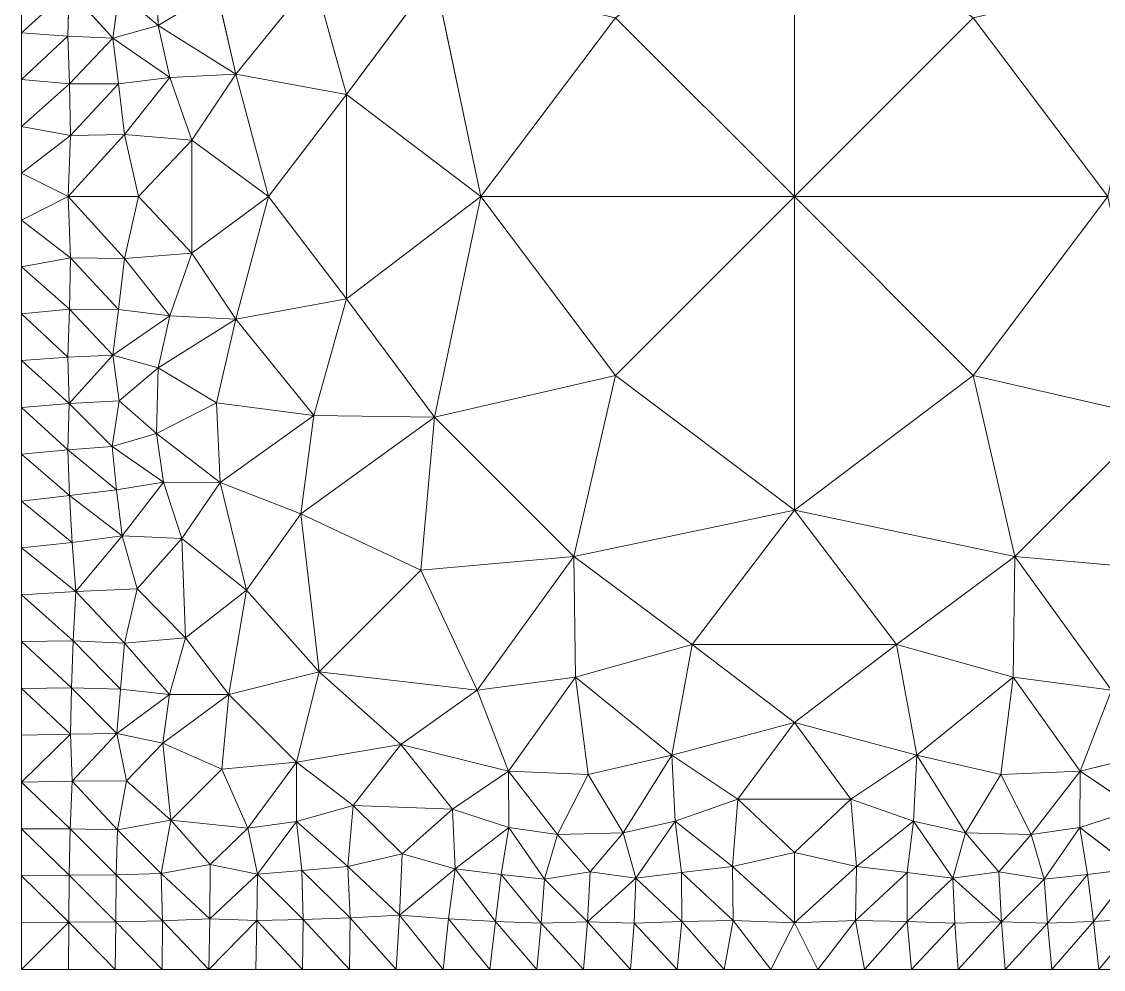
# Model space of a CAD drawing. Header units: metres. Extents: x 0 to 8, y 0 to 4.
# Drawn here: x 0 to 0.7, y 0 to 0.613 of the extents above; entities that cross this region are included whole.
import ezdxf

# ---------------------------------------------------------------- set-up
doc = ezdxf.new("R2010")
doc.units = ezdxf.units.M
doc.header["$MEASUREMENT"] = 0
for name, color, linetype, lineweight in [('DL_FE_MESH', 134, 'Continuous', 0), ('DL_FE_MESH_CELLS_10', 132, 'Continuous', 0), ('DL_TOPOLOGY', 7, 'Continuous', 0)]:
    doc.layers.add(name, color=color, linetype=linetype, lineweight=lineweight)

msp = doc.modelspace()

# ---------------------------------------------------------------- linework, layer by layer
at = {"layer": 'DL_FE_MESH'}
for p, q in [((0.5, 0.70286), (0.5, 0.5)), ((0.08718, 0.65325), (0.08824, 0.61071)), ((0.18902, 0.6416), (0.13863, 0.57925)), ((0.21028, 0.56611), (0.18902, 0.6416)), ((0.21028, 0.56611), (0.26707, 0.64267)), ((0.26707, 0.64267), (0.29714, 0.5)), ((0.03066, 0.63396), (0, 0.60606)), ((0.02996, 0.60377), (0.03066, 0.63396)), ((0.05894, 0.60254), (0.03066, 0.63396)), ((0.05894, 0.60254), (0.0632, 0.63223)), ((0.08824, 0.61071), (0.0632, 0.63223)), ((0.08824, 0.61071), (0.12619, 0.63349)), ((0.13863, 0.57925), (0.12619, 0.63349)), ((0.05894, 0.60254), (0.08824, 0.61071)), ((0.09593, 0.57705), (0.08824, 0.61071)), ((0.13863, 0.57925), (0.08824, 0.61071)), ((0.29714, 0.5), (0.38425, 0.61575)), ((0.5, 0.5), (0.38425, 0.61575)), ((0.5, 0.5), (0.61575, 0.61575)), ((0.70286, 0.5), (0.61575, 0.61575)), ((0, 0.60606), (0.02996, 0.60377)), ((0.02996, 0.60377), (0, 0.57576)), ((0.03092, 0.57291), (0.02996, 0.60377)), ((0.02996, 0.60377), (0.05894, 0.60254)), ((0.05894, 0.60254), (0.03092, 0.57291)), ((0.0627, 0.57296), (0.05894, 0.60254)), ((0.09593, 0.57705), (0.05894, 0.60254)), ((0, 0.57576), (0.03092, 0.57291)), ((0.0627, 0.57296), (0.09593, 0.57705)), ((0.09593, 0.57705), (0.06653, 0.5401)), ((0.09593, 0.57705), (0.13863, 0.57925)), ((0.11015, 0.53649), (0.09593, 0.57705)), ((0.11015, 0.53649), (0.13863, 0.57925)), ((0.15974, 0.5), (0.13863, 0.57925)), ((0.21028, 0.56611), (0.13863, 0.57925)), ((0.03092, 0.57291), (0, 0.54545)), ((0.03092, 0.57291), (0.0627, 0.57296)), ((0.03167, 0.53955), (0.03092, 0.57291)), ((0.0627, 0.57296), (0.03167, 0.53955)), ((0.06653, 0.5401), (0.0627, 0.57296)), ((0.15974, 0.5), (0.21028, 0.56611)), ((0.21028, 0.56611), (0.21028, 0.43389)), ((0.29714, 0.5), (0.21028, 0.56611)), ((0, 0.54545), (0.03167, 0.53955)), ((0, 0.51515), (0.03167, 0.53955)), ((0.06653, 0.5401), (0.03011, 0.5)), ((0.03011, 0.5), (0.03167, 0.53955)), ((0.03167, 0.53955), (0.06653, 0.5401)), ((0.07569, 0.5), (0.06653, 0.5401)), ((0.06653, 0.5401), (0.11015, 0.53649)), ((0.07569, 0.5), (0.11015, 0.53649)), ((0.11015, 0.53649), (0.11015, 0.46351)), ((0.15974, 0.5), (0.11015, 0.53649)), ((0, 0.51515), (0.03011, 0.5)), ((0, 0.48485), (0.03011, 0.5)), ((0.03167, 0.46045), (0.03011, 0.5)), ((0.03011, 0.5), (0.07569, 0.5)), ((0.06653, 0.4599), (0.03011, 0.5)), ((0.06653, 0.4599), (0.07569, 0.5)), ((0.11015, 0.46351), (0.07569, 0.5)), ((0.11015, 0.46351), (0.15974, 0.5)), ((0.15974, 0.5), (0.13863, 0.42075)), ((0.21028, 0.43389), (0.15974, 0.5)), ((0.21028, 0.43389), (0.29714, 0.5)), ((0.26707, 0.35733), (0.29714, 0.5)), ((0.38425, 0.38425), (0.29714, 0.5)), ((0.5, 0.5), (0.29714, 0.5)), ((0.38425, 0.38425), (0.5, 0.5)), ((0.5, 0.5), (0.5, 0.29714)), ((0.61575, 0.38425), (0.5, 0.5)), ((0.70286, 0.5), (0.5, 0.5)), ((0.61575, 0.38425), (0.70286, 0.5)), ((0.03167, 0.46045), (0, 0.48485)), ((0.06653, 0.4599), (0.11015, 0.46351)), ((0.09593, 0.42295), (0.11015, 0.46351)), ((0.13863, 0.42075), (0.11015, 0.46351)), ((0, 0.45455), (0.03167, 0.46045)), ((0.03092, 0.42709), (0.03167, 0.46045)), ((0.03167, 0.46045), (0.06653, 0.4599)), ((0.0627, 0.42704), (0.03167, 0.46045)), ((0.0627, 0.42704), (0.06653, 0.4599)), ((0.09593, 0.42295), (0.06653, 0.4599)), ((0.03092, 0.42709), (0, 0.45455)), ((0, 0.42424), (0.03092, 0.42709)), ((0.02996, 0.39623), (0.03092, 0.42709)), ((0.03092, 0.42709), (0.0627, 0.42704)), ((0.05894, 0.39746), (0.03092, 0.42709)), ((0.05894, 0.39746), (0.0627, 0.42704)), ((0.0627, 0.42704), (0.09593, 0.42295)), ((0.13863, 0.42075), (0.21028, 0.43389)), ((0.18902, 0.3584), (0.21028, 0.43389)), ((0.26707, 0.35733), (0.21028, 0.43389)), ((0.02996, 0.39623), (0, 0.42424)), ((0.09593, 0.42295), (0.05894, 0.39746)), ((0.08824, 0.38929), (0.09593, 0.42295)), ((0.13863, 0.42075), (0.08824, 0.38929)), ((0.09593, 0.42295), (0.13863, 0.42075)), ((0.12619, 0.36651), (0.13863, 0.42075)), ((0.18902, 0.3584), (0.13863, 0.42075)), ((0, 0.39394), (0.02996, 0.39623)), ((0.03066, 0.36604), (0, 0.39394)), ((0.02996, 0.39623), (0.05894, 0.39746)), ((0.03066, 0.36604), (0.02996, 0.39623)), ((0.05894, 0.39746), (0.03066, 0.36604)), ((0.0632, 0.36777), (0.05894, 0.39746)), ((0.05894, 0.39746), (0.08824, 0.38929)), ((0.0632, 0.36777), (0.08824, 0.38929)), ((0.08824, 0.38929), (0.08718, 0.34675)), ((0.12619, 0.36651), (0.08824, 0.38929)), ((0.38425, 0.38425), (0.26707, 0.35733)), ((0.35733, 0.26707), (0.38425, 0.38425)), ((0.5, 0.29714), (0.38425, 0.38425)), ((0.5, 0.29714), (0.61575, 0.38425)), ((0.61575, 0.38425), (0.64267, 0.26707)), ((0.73293, 0.35733), (0.61575, 0.38425)), ((0, 0.36364), (0.03066, 0.36604)), ((0.02989, 0.33613), (0.03066, 0.36604)), ((0.03066, 0.36604), (0.0632, 0.36777)), ((0.05847, 0.33839), (0.03066, 0.36604)), ((0.05847, 0.33839), (0.0632, 0.36777)), ((0.08718, 0.34675), (0.0632, 0.36777)), ((0.08718, 0.34675), (0.12619, 0.36651)), ((0.12619, 0.36651), (0.12835, 0.31502)), ((0.18902, 0.3584), (0.12619, 0.36651)), ((0.02989, 0.33613), (0, 0.36364)), ((0.18902, 0.3584), (0.12835, 0.31502)), ((0.18055, 0.29485), (0.18902, 0.3584)), ((0.18055, 0.29485), (0.26707, 0.35733)), ((0.18902, 0.3584), (0.26707, 0.35733)), ((0.26707, 0.35733), (0.25836, 0.25836)), ((0.35733, 0.26707), (0.26707, 0.35733)), ((0.73293, 0.35733), (0.64267, 0.26707)), ((0.05847, 0.33839), (0.08718, 0.34675)), ((0.09185, 0.31523), (0.08718, 0.34675)), ((0.12835, 0.31502), (0.08718, 0.34675)), ((0, 0.33333), (0.02989, 0.33613)), ((0.02989, 0.33613), (0.05847, 0.33839)), ((0.0309, 0.30651), (0.02989, 0.33613)), ((0.0614, 0.3103), (0.02989, 0.33613)), ((0.0614, 0.3103), (0.05847, 0.33839)), ((0.09185, 0.31523), (0.05847, 0.33839)), ((0.0309, 0.30651), (0, 0.33333)), ((0.0614, 0.3103), (0.09185, 0.31523)), ((0.09185, 0.31523), (0.06514, 0.28054)), ((0.10375, 0.27872), (0.09185, 0.31523)), ((0.09185, 0.31523), (0.12835, 0.31502)), ((0.10375, 0.27872), (0.12835, 0.31502)), ((0.12835, 0.31502), (0.18055, 0.29485)), ((0.14548, 0.24528), (0.12835, 0.31502)), ((0.0309, 0.30651), (0.0614, 0.3103)), ((0.06514, 0.28054), (0.0614, 0.3103)), ((0, 0.30303), (0.0309, 0.30651)), ((0.03268, 0.27616), (0, 0.30303)), ((0.03268, 0.27616), (0.0309, 0.30651)), ((0.06514, 0.28054), (0.0309, 0.30651)), ((0.14548, 0.24528), (0.18055, 0.29485)), ((0.18055, 0.29485), (0.19261, 0.19261)), ((0.25836, 0.25836), (0.18055, 0.29485)), ((0.35733, 0.26707), (0.5, 0.29714)), ((0.43389, 0.21028), (0.5, 0.29714)), ((0.56611, 0.21028), (0.5, 0.29714)), ((0.64267, 0.26707), (0.5, 0.29714)), ((0.03268, 0.27616), (0.06514, 0.28054)), ((0.06514, 0.28054), (0.03511, 0.24448)), ((0.07475, 0.24616), (0.06514, 0.28054)), ((0.06514, 0.28054), (0.10375, 0.27872)), ((0, 0.27273), (0.03268, 0.27616)), ((0.03511, 0.24448), (0.03268, 0.27616)), ((0.07475, 0.24616), (0.10375, 0.27872)), ((0.10375, 0.27872), (0.10606, 0.21444)), ((0.14548, 0.24528), (0.10375, 0.27872)), ((0.03511, 0.24448), (0, 0.27273)), ((0.25836, 0.25836), (0.35733, 0.26707)), ((0.29485, 0.18055), (0.35733, 0.26707)), ((0.3584, 0.18902), (0.35733, 0.26707)), ((0.35733, 0.26707), (0.43389, 0.21028)), ((0.56611, 0.21028), (0.64267, 0.26707)), ((0.6416, 0.18902), (0.64267, 0.26707)), ((0.64267, 0.26707), (0.74164, 0.25836)), ((0.70515, 0.18055), (0.64267, 0.26707)), ((0.19261, 0.19261), (0.25836, 0.25836)), ((0.29485, 0.18055), (0.25836, 0.25836)), ((0.03511, 0.24448), (0.07475, 0.24616)), ((0.06664, 0.21115), (0.07475, 0.24616)), ((0.10606, 0.21444), (0.07475, 0.24616)), ((0.10606, 0.21444), (0.14548, 0.24528)), ((0.14548, 0.24528), (0.13403, 0.17786)), ((0.19261, 0.19261), (0.14548, 0.24528)), ((0, 0.24242), (0.03511, 0.24448)), ((0.03339, 0.21262), (0, 0.24242)), ((0.03339, 0.21262), (0.03511, 0.24448)), ((0.06664, 0.21115), (0.03511, 0.24448)), ((0, 0.21212), (0.03339, 0.21262)), ((0.03216, 0.18208), (0, 0.21212)), ((0.03216, 0.18208), (0.03339, 0.21262)), ((0.03339, 0.21262), (0.06664, 0.21115)), ((0.06394, 0.18123), (0.03339, 0.21262)), ((0.06394, 0.18123), (0.06664, 0.21115)), ((0.06664, 0.21115), (0.10606, 0.21444)), ((0.09568, 0.1778), (0.06664, 0.21115)), ((0.09568, 0.1778), (0.10606, 0.21444)), ((0.13403, 0.17786), (0.10606, 0.21444)), ((0.3584, 0.18902), (0.43389, 0.21028)), ((0.42075, 0.13863), (0.43389, 0.21028)), ((0.5, 0.15974), (0.43389, 0.21028)), ((0.56611, 0.21028), (0.43389, 0.21028)), ((0.5, 0.15974), (0.56611, 0.21028)), ((0.57925, 0.13863), (0.56611, 0.21028)), ((0.56611, 0.21028), (0.6416, 0.18902)), ((0.19261, 0.19261), (0.13403, 0.17786)), ((0.17786, 0.13403), (0.19261, 0.19261)), ((0.24528, 0.14548), (0.19261, 0.19261)), ((0.29485, 0.18055), (0.19261, 0.19261)), ((0.3584, 0.18902), (0.29485, 0.18055)), ((0.3584, 0.18902), (0.31502, 0.12835)), ((0.36651, 0.12619), (0.3584, 0.18902)), ((0.42075, 0.13863), (0.3584, 0.18902)), ((0.6416, 0.18902), (0.57925, 0.13863)), ((0.6416, 0.18902), (0.63349, 0.12619)), ((0.68498, 0.12835), (0.6416, 0.18902)), ((0.70515, 0.18055), (0.6416, 0.18902)), ((0, 0.18182), (0.03216, 0.18208)), ((0.03159, 0.15216), (0.03216, 0.18208)), ((0.03216, 0.18208), (0.06394, 0.18123)), ((0.06158, 0.15267), (0.03216, 0.18208)), ((0.03159, 0.15216), (0, 0.18182)), ((0.06158, 0.15267), (0.06394, 0.18123)), ((0.09568, 0.1778), (0.06158, 0.15267)), ((0.06394, 0.18123), (0.09568, 0.1778)), ((0.09131, 0.14631), (0.13403, 0.17786)), ((0.09131, 0.14631), (0.09568, 0.1778)), ((0.09568, 0.1778), (0.13403, 0.17786)), ((0.13403, 0.17786), (0.12944, 0.12944)), ((0.17786, 0.13403), (0.13403, 0.17786)), ((0.24528, 0.14548), (0.29485, 0.18055)), ((0.29485, 0.18055), (0.31502, 0.12835)), ((0.68498, 0.12835), (0.70515, 0.18055)), ((0.5, 0.15974), (0.42075, 0.13863)), ((0.46351, 0.11015), (0.5, 0.15974)), ((0.53649, 0.11015), (0.5, 0.15974)), ((0.57925, 0.13863), (0.5, 0.15974)), ((0, 0.15152), (0.03159, 0.15216)), ((0.03159, 0.15216), (0, 0.12121)), ((0.03159, 0.15216), (0.06158, 0.15267)), ((0.03275, 0.12173), (0.03159, 0.15216)), ((0.06158, 0.15267), (0.03275, 0.12173)), ((0.06792, 0.12208), (0.06158, 0.15267)), ((0.06158, 0.15267), (0.09131, 0.14631)), ((0.06792, 0.12208), (0.09131, 0.14631)), ((0.09131, 0.14631), (0.09651, 0.09651)), ((0.12944, 0.12944), (0.09131, 0.14631)), ((0.17786, 0.13403), (0.24528, 0.14548)), ((0.21444, 0.10606), (0.24528, 0.14548)), ((0.27872, 0.10375), (0.24528, 0.14548)), ((0.31502, 0.12835), (0.24528, 0.14548)), ((0.75472, 0.14548), (0.68498, 0.12835)), ((0.12944, 0.12944), (0.17786, 0.13403)), ((0.14631, 0.09131), (0.17786, 0.13403)), ((0.1778, 0.09568), (0.17786, 0.13403)), ((0.17786, 0.13403), (0.21444, 0.10606)), ((0.36651, 0.12619), (0.42075, 0.13863)), ((0.38929, 0.08824), (0.42075, 0.13863)), ((0.42295, 0.09593), (0.42075, 0.13863)), ((0.42075, 0.13863), (0.46351, 0.11015)), ((0.53649, 0.11015), (0.57925, 0.13863)), ((0.57705, 0.09593), (0.57925, 0.13863)), ((0.57925, 0.13863), (0.63349, 0.12619)), ((0.61071, 0.08824), (0.57925, 0.13863)), ((0.09651, 0.09651), (0.12944, 0.12944)), ((0.14631, 0.09131), (0.12944, 0.12944)), ((0.27872, 0.10375), (0.31502, 0.12835)), ((0.31502, 0.12835), (0.36651, 0.12619)), ((0.31523, 0.09185), (0.31502, 0.12835)), ((0.34675, 0.08718), (0.31502, 0.12835)), ((0.34675, 0.08718), (0.36651, 0.12619)), ((0.38929, 0.08824), (0.36651, 0.12619)), ((0.61071, 0.08824), (0.63349, 0.12619)), ((0.63349, 0.12619), (0.68498, 0.12835)), ((0.65325, 0.08718), (0.63349, 0.12619)), ((0.65325, 0.08718), (0.68498, 0.12835)), ((0.68477, 0.09185), (0.68498, 0.12835)), ((0.68498, 0.12835), (0.72128, 0.10375)), ((0, 0.12121), (0.03275, 0.12173)), ((0.03144, 0.09104), (0, 0.12121)), ((0.03144, 0.09104), (0.03275, 0.12173)), ((0.03275, 0.12173), (0.06792, 0.12208)), ((0.06213, 0.09035), (0.03275, 0.12173)), ((0.06213, 0.09035), (0.06792, 0.12208)), ((0.09651, 0.09651), (0.06792, 0.12208)), ((0.1778, 0.09568), (0.21444, 0.10606)), ((0.21115, 0.06664), (0.21444, 0.10606)), ((0.24616, 0.07475), (0.21444, 0.10606)), ((0.27872, 0.10375), (0.21444, 0.10606)), ((0.42295, 0.09593), (0.46351, 0.11015)), ((0.4599, 0.06653), (0.46351, 0.11015)), ((0.5, 0.07569), (0.46351, 0.11015)), ((0.53649, 0.11015), (0.46351, 0.11015)), ((0.5, 0.07569), (0.53649, 0.11015)), ((0.5401, 0.06653), (0.53649, 0.11015)), ((0.57705, 0.09593), (0.53649, 0.11015)), ((0.24616, 0.07475), (0.27872, 0.10375)), ((0.28054, 0.06514), (0.27872, 0.10375)), ((0.27872, 0.10375), (0.31523, 0.09185)), ((0.68477, 0.09185), (0.72128, 0.10375)), ((0, 0.09091), (0.03144, 0.09104)), ((0.03144, 0.09104), (0.0308, 0.06086)), ((0.06109, 0.06109), (0.03144, 0.09104)), ((0.06213, 0.09035), (0.03144, 0.09104)), ((0.09651, 0.09651), (0.06213, 0.09035)), ((0.09035, 0.06213), (0.09651, 0.09651)), ((0.12208, 0.06792), (0.09651, 0.09651)), ((0.14631, 0.09131), (0.09651, 0.09651)), ((0.12208, 0.06792), (0.14631, 0.09131)), ((0.14631, 0.09131), (0.1778, 0.09568)), ((0.15267, 0.06158), (0.14631, 0.09131)), ((0.1778, 0.09568), (0.15267, 0.06158)), ((0.18123, 0.06394), (0.1778, 0.09568)), ((0.21115, 0.06664), (0.1778, 0.09568)), ((0.31523, 0.09185), (0.28054, 0.06514)), ((0.3103, 0.0614), (0.31523, 0.09185)), ((0.31523, 0.09185), (0.34675, 0.08718)), ((0.33839, 0.05847), (0.31523, 0.09185)), ((0.38929, 0.08824), (0.42295, 0.09593)), ((0.42295, 0.09593), (0.39746, 0.05894)), ((0.42704, 0.0627), (0.42295, 0.09593)), ((0.4599, 0.06653), (0.42295, 0.09593)), ((0.57705, 0.09593), (0.5401, 0.06653)), ((0.57296, 0.0627), (0.57705, 0.09593)), ((0.57705, 0.09593), (0.61071, 0.08824)), ((0.60254, 0.05894), (0.57705, 0.09593)), ((0.65325, 0.08718), (0.68477, 0.09185)), ((0.68477, 0.09185), (0.66161, 0.05847)), ((0.6897, 0.0614), (0.68477, 0.09185)), ((0.71946, 0.06514), (0.68477, 0.09185)), ((0.0308, 0.06086), (0, 0.09091)), ((0.06109, 0.06109), (0.06213, 0.09035)), ((0.09035, 0.06213), (0.06213, 0.09035)), ((0.33839, 0.05847), (0.34675, 0.08718)), ((0.38929, 0.08824), (0.34675, 0.08718)), ((0.36777, 0.0632), (0.34675, 0.08718)), ((0.36777, 0.0632), (0.38929, 0.08824)), ((0.39746, 0.05894), (0.38929, 0.08824)), ((0.60254, 0.05894), (0.61071, 0.08824)), ((0.63223, 0.0632), (0.61071, 0.08824)), ((0.65325, 0.08718), (0.61071, 0.08824)), ((0.63223, 0.0632), (0.65325, 0.08718)), ((0.66161, 0.05847), (0.65325, 0.08718)), ((0.21115, 0.06664), (0.24616, 0.07475)), ((0.24448, 0.03511), (0.24616, 0.07475)), ((0.24616, 0.07475), (0.28054, 0.06514)), ((0.4599, 0.06653), (0.5, 0.07569)), ((0.5, 0.03011), (0.5, 0.07569)), ((0.5401, 0.06653), (0.5, 0.07569)), ((0.09035, 0.06213), (0.12208, 0.06792)), ((0.12173, 0.03275), (0.12208, 0.06792)), ((0.12208, 0.06792), (0.15267, 0.06158)), ((0.15267, 0.06158), (0.18123, 0.06394)), ((0.18123, 0.06394), (0.21115, 0.06664)), ((0.18208, 0.03216), (0.18123, 0.06394)), ((0.21262, 0.03339), (0.18123, 0.06394)), ((0.21262, 0.03339), (0.21115, 0.06664)), ((0.24448, 0.03511), (0.21115, 0.06664)), ((0.28054, 0.06514), (0.24448, 0.03511)), ((0.27616, 0.03268), (0.28054, 0.06514)), ((0.28054, 0.06514), (0.3103, 0.0614)), ((0.30651, 0.0309), (0.28054, 0.06514)), ((0.33839, 0.05847), (0.36777, 0.0632)), ((0.36604, 0.03066), (0.36777, 0.0632)), ((0.36777, 0.0632), (0.39746, 0.05894)), ((0.42704, 0.0627), (0.4599, 0.06653)), ((0.46045, 0.03167), (0.4599, 0.06653)), ((0.5, 0.03011), (0.4599, 0.06653)), ((0.5401, 0.06653), (0.5, 0.03011)), ((0.53955, 0.03167), (0.5401, 0.06653)), ((0.5401, 0.06653), (0.57296, 0.0627)), ((0.60254, 0.05894), (0.63223, 0.0632)), ((0.63396, 0.03066), (0.63223, 0.0632)), ((0.66161, 0.05847), (0.63223, 0.0632)), ((0.6897, 0.0614), (0.71946, 0.06514)), ((0.71946, 0.06514), (0.69349, 0.0309)), ((0, 0.06061), (0.0308, 0.06086)), ((0.03051, 0.03051), (0, 0.06061)), ((0.0308, 0.06086), (0.03051, 0.03051)), ((0.0308, 0.06086), (0.06109, 0.06109)), ((0.06086, 0.0308), (0.0308, 0.06086)), ((0.06086, 0.0308), (0.06109, 0.06109)), ((0.06109, 0.06109), (0.09035, 0.06213)), ((0.09104, 0.03144), (0.06109, 0.06109)), ((0.09104, 0.03144), (0.09035, 0.06213)), ((0.12173, 0.03275), (0.09035, 0.06213)), ((0.15267, 0.06158), (0.12173, 0.03275)), ((0.15216, 0.03159), (0.15267, 0.06158)), ((0.18208, 0.03216), (0.15267, 0.06158)), ((0.30651, 0.0309), (0.3103, 0.0614)), ((0.3103, 0.0614), (0.33839, 0.05847)), ((0.33613, 0.02989), (0.3103, 0.0614)), ((0.33613, 0.02989), (0.33839, 0.05847)), ((0.36604, 0.03066), (0.33839, 0.05847)), ((0.39746, 0.05894), (0.36604, 0.03066)), ((0.39623, 0.02996), (0.39746, 0.05894)), ((0.39746, 0.05894), (0.42704, 0.0627)), ((0.42709, 0.03092), (0.39746, 0.05894)), ((0.42709, 0.03092), (0.42704, 0.0627)), ((0.46045, 0.03167), (0.42704, 0.0627)), ((0.57296, 0.0627), (0.53955, 0.03167)), ((0.57291, 0.03092), (0.57296, 0.0627)), ((0.60254, 0.05894), (0.57291, 0.03092)), ((0.57296, 0.0627), (0.60254, 0.05894)), ((0.60377, 0.02996), (0.60254, 0.05894)), ((0.63396, 0.03066), (0.60254, 0.05894)), ((0.66161, 0.05847), (0.63396, 0.03066)), ((0.66161, 0.05847), (0.6897, 0.0614)), ((0.66387, 0.02989), (0.66161, 0.05847)), ((0.6897, 0.0614), (0.66387, 0.02989)), ((0.69349, 0.0309), (0.6897, 0.0614)), ((0.24448, 0.03511), (0.21262, 0.03339)), ((0.24242, 0), (0.24448, 0.03511)), ((0.24448, 0.03511), (0.27273, 0)), ((0.27616, 0.03268), (0.24448, 0.03511)), ((0, 0.0303), (0.03051, 0.03051)), ((0.03051, 0.03051), (0, 0)), ((0.0303, 0), (0.03051, 0.03051)), ((0.03051, 0.03051), (0.06086, 0.0308)), ((0.03051, 0.03051), (0.06061, 0)), ((0.06061, 0), (0.06086, 0.0308)), ((0.09104, 0.03144), (0.06086, 0.0308)), ((0.06086, 0.0308), (0.09091, 0)), ((0.09091, 0), (0.09104, 0.03144)), ((0.12173, 0.03275), (0.09104, 0.03144)), ((0.09104, 0.03144), (0.12121, 0)), ((0.12121, 0), (0.12173, 0.03275)), ((0.15216, 0.03159), (0.12121, 0)), ((0.15216, 0.03159), (0.12173, 0.03275)), ((0.15152, 0), (0.15216, 0.03159)), ((0.18208, 0.03216), (0.15216, 0.03159)), ((0.15216, 0.03159), (0.18182, 0)), ((0.18182, 0), (0.18208, 0.03216)), ((0.21262, 0.03339), (0.18208, 0.03216)), ((0.18208, 0.03216), (0.21212, 0)), ((0.21212, 0), (0.21262, 0.03339)), ((0.21262, 0.03339), (0.24242, 0)), ((0.27273, 0), (0.27616, 0.03268)), ((0.27616, 0.03268), (0.30303, 0)), ((0.30651, 0.0309), (0.27616, 0.03268)), ((0.30303, 0), (0.30651, 0.0309)), ((0.30651, 0.0309), (0.33333, 0)), ((0.33613, 0.02989), (0.30651, 0.0309)), ((0.33333, 0), (0.33613, 0.02989)), ((0.36604, 0.03066), (0.33613, 0.02989)), ((0.33613, 0.02989), (0.36364, 0)), ((0.36364, 0), (0.36604, 0.03066)), ((0.36604, 0.03066), (0.39394, 0)), ((0.39623, 0.02996), (0.36604, 0.03066)), ((0.39394, 0), (0.39623, 0.02996)), ((0.42709, 0.03092), (0.39623, 0.02996)), ((0.39623, 0.02996), (0.42424, 0)), ((0.42424, 0), (0.42709, 0.03092)), ((0.46045, 0.03167), (0.42709, 0.03092)), ((0.42709, 0.03092), (0.45455, 0)), ((0.45455, 0), (0.46045, 0.03167)), ((0.48485, 0), (0.46045, 0.03167)), ((0.5, 0.03011), (0.46045, 0.03167)), ((0.48485, 0), (0.5, 0.03011)), ((0.53955, 0.03167), (0.5, 0.03011)), ((0.51515, 0), (0.5, 0.03011)), ((0.53955, 0.03167), (0.51515, 0)), ((0.54545, 0), (0.53955, 0.03167)), ((0.57291, 0.03092), (0.53955, 0.03167)), ((0.57291, 0.03092), (0.54545, 0)), ((0.57576, 0), (0.57291, 0.03092)), ((0.60377, 0.02996), (0.57291, 0.03092)), ((0.60377, 0.02996), (0.57576, 0)), ((0.63396, 0.03066), (0.60377, 0.02996)), ((0.60606, 0), (0.60377, 0.02996)), ((0.63396, 0.03066), (0.60606, 0)), ((0.63636, 0), (0.63396, 0.03066)), ((0.66387, 0.02989), (0.63396, 0.03066)), ((0.66387, 0.02989), (0.63636, 0)), ((0.69349, 0.0309), (0.66387, 0.02989)), ((0.66667, 0), (0.66387, 0.02989)), ((0.69349, 0.0309), (0.66667, 0)), ((0.72384, 0.03268), (0.69349, 0.0309)), ((0.69697, 0), (0.69349, 0.0309)), ((0.72384, 0.03268), (0.69697, 0))]:
    msp.add_line(p, q, dxfattribs=at)
at = {"layer": 'DL_FE_MESH_CELLS_10'}
for points in [[(0.38425, 0.61575), (0.5, 0.5), (0.5, 0.70286)], [(0.5, 0.70286), (0.5, 0.5), (0.61575, 0.61575)], [(0.0632, 0.63223), (0.08824, 0.61071), (0.08718, 0.65325)], [(0.08718, 0.65325), (0.08824, 0.61071), (0.12619, 0.63349)], [(0.12619, 0.63349), (0.13863, 0.57925), (0.18902, 0.6416)], [(0.18902, 0.6416), (0.13863, 0.57925), (0.21028, 0.56611)], [(0.18902, 0.6416), (0.21028, 0.56611), (0.26707, 0.64267)], [(0.21028, 0.56611), (0.29714, 0.5), (0.26707, 0.64267)], [(0.26707, 0.64267), (0.29714, 0.5), (0.38425, 0.61575)], [(0.73293, 0.64267), (0.61575, 0.61575), (0.70286, 0.5)], [(0.03066, 0.63396), (0, 0.60606), (0.02996, 0.60377)], [(0.03066, 0.63396), (0.02996, 0.60377), (0.05894, 0.60254)], [(0.03066, 0.63396), (0.05894, 0.60254), (0.0632, 0.63223)], [(0.0632, 0.63223), (0.05894, 0.60254), (0.08824, 0.61071)], [(0.12619, 0.63349), (0.08824, 0.61071), (0.13863, 0.57925)], [(0.05894, 0.60254), (0.09593, 0.57705), (0.08824, 0.61071)], [(0.13863, 0.57925), (0.08824, 0.61071), (0.09593, 0.57705)], [(0.29714, 0.5), (0.5, 0.5), (0.38425, 0.61575)], [(0.5, 0.5), (0.70286, 0.5), (0.61575, 0.61575)], [(0.02996, 0.60377), (0, 0.57576), (0.03092, 0.57291)], [(0.02996, 0.60377), (0.03092, 0.57291), (0.05894, 0.60254)], [(0.05894, 0.60254), (0.03092, 0.57291), (0.0627, 0.57296)], [(0.05894, 0.60254), (0.0627, 0.57296), (0.09593, 0.57705)], [(0.0627, 0.57296), (0.06653, 0.5401), (0.09593, 0.57705)], [(0.09593, 0.57705), (0.06653, 0.5401), (0.11015, 0.53649)], [(0.09593, 0.57705), (0.11015, 0.53649), (0.13863, 0.57925)], [(0.13863, 0.57925), (0.11015, 0.53649), (0.15974, 0.5)], [(0.13863, 0.57925), (0.15974, 0.5), (0.21028, 0.56611)], [(0.03092, 0.57291), (0, 0.54545), (0.03167, 0.53955)], [(0.03092, 0.57291), (0.03167, 0.53955), (0.0627, 0.57296)], [(0.0627, 0.57296), (0.03167, 0.53955), (0.06653, 0.5401)], [(0.15974, 0.5), (0.21028, 0.43389), (0.21028, 0.56611)], [(0.21028, 0.56611), (0.21028, 0.43389), (0.29714, 0.5)], [(0.03167, 0.53955), (0, 0.51515), (0.03011, 0.5)], [(0.06653, 0.5401), (0.03011, 0.5), (0.07569, 0.5)], [(0.03167, 0.53955), (0.03011, 0.5), (0.06653, 0.5401)], [(0.06653, 0.5401), (0.07569, 0.5), (0.11015, 0.53649)], [(0.07569, 0.5), (0.11015, 0.46351), (0.11015, 0.53649)], [(0.11015, 0.53649), (0.11015, 0.46351), (0.15974, 0.5)], [(0.03011, 0.5), (0, 0.48485), (0.03167, 0.46045)], [(0.03011, 0.5), (0.03167, 0.46045), (0.06653, 0.4599)], [(0.03011, 0.5), (0.06653, 0.4599), (0.07569, 0.5)], [(0.07569, 0.5), (0.06653, 0.4599), (0.11015, 0.46351)], [(0.11015, 0.46351), (0.13863, 0.42075), (0.15974, 0.5)], [(0.15974, 0.5), (0.13863, 0.42075), (0.21028, 0.43389)], [(0.29714, 0.5), (0.21028, 0.43389), (0.26707, 0.35733)], [(0.29714, 0.5), (0.26707, 0.35733), (0.38425, 0.38425)], [(0.29714, 0.5), (0.38425, 0.38425), (0.5, 0.5)], [(0.38425, 0.38425), (0.5, 0.29714), (0.5, 0.5)], [(0.5, 0.5), (0.5, 0.29714), (0.61575, 0.38425)], [(0.5, 0.5), (0.61575, 0.38425), (0.70286, 0.5)], [(0.70286, 0.5), (0.61575, 0.38425), (0.73293, 0.35733)], [(0.06653, 0.4599), (0.09593, 0.42295), (0.11015, 0.46351)], [(0.11015, 0.46351), (0.09593, 0.42295), (0.13863, 0.42075)], [(0, 0.45455), (0.03092, 0.42709), (0.03167, 0.46045)], [(0.03167, 0.46045), (0.03092, 0.42709), (0.0627, 0.42704)], [(0.03167, 0.46045), (0.0627, 0.42704), (0.06653, 0.4599)], [(0.06653, 0.4599), (0.0627, 0.42704), (0.09593, 0.42295)], [(0, 0.42424), (0.02996, 0.39623), (0.03092, 0.42709)], [(0.03092, 0.42709), (0.02996, 0.39623), (0.05894, 0.39746)], [(0.03092, 0.42709), (0.05894, 0.39746), (0.0627, 0.42704)], [(0.0627, 0.42704), (0.05894, 0.39746), (0.09593, 0.42295)], [(0.13863, 0.42075), (0.18902, 0.3584), (0.21028, 0.43389)], [(0.21028, 0.43389), (0.18902, 0.3584), (0.26707, 0.35733)], [(0.09593, 0.42295), (0.05894, 0.39746), (0.08824, 0.38929)], [(0.09593, 0.42295), (0.08824, 0.38929), (0.13863, 0.42075)], [(0.13863, 0.42075), (0.08824, 0.38929), (0.12619, 0.36651)], [(0.13863, 0.42075), (0.12619, 0.36651), (0.18902, 0.3584)], [(0, 0.39394), (0.03066, 0.36604), (0.02996, 0.39623)], [(0.02996, 0.39623), (0.03066, 0.36604), (0.05894, 0.39746)], [(0.05894, 0.39746), (0.03066, 0.36604), (0.0632, 0.36777)], [(0.05894, 0.39746), (0.0632, 0.36777), (0.08824, 0.38929)], [(0.0632, 0.36777), (0.08718, 0.34675), (0.08824, 0.38929)], [(0.08824, 0.38929), (0.08718, 0.34675), (0.12619, 0.36651)], [(0.26707, 0.35733), (0.35733, 0.26707), (0.38425, 0.38425)], [(0.5, 0.29714), (0.38425, 0.38425), (0.35733, 0.26707)], [(0.5, 0.29714), (0.64267, 0.26707), (0.61575, 0.38425)], [(0.61575, 0.38425), (0.64267, 0.26707), (0.73293, 0.35733)], [(0, 0.36364), (0.02989, 0.33613), (0.03066, 0.36604)], [(0.03066, 0.36604), (0.02989, 0.33613), (0.05847, 0.33839)], [(0.03066, 0.36604), (0.05847, 0.33839), (0.0632, 0.36777)], [(0.0632, 0.36777), (0.05847, 0.33839), (0.08718, 0.34675)], [(0.12619, 0.36651), (0.08718, 0.34675), (0.12835, 0.31502)], [(0.12619, 0.36651), (0.12835, 0.31502), (0.18902, 0.3584)], [(0.18902, 0.3584), (0.12835, 0.31502), (0.18055, 0.29485)], [(0.26707, 0.35733), (0.18902, 0.3584), (0.18055, 0.29485)], [(0.26707, 0.35733), (0.18055, 0.29485), (0.25836, 0.25836)], [(0.26707, 0.35733), (0.25836, 0.25836), (0.35733, 0.26707)], [(0.73293, 0.35733), (0.64267, 0.26707), (0.74164, 0.25836)], [(0.05847, 0.33839), (0.09185, 0.31523), (0.08718, 0.34675)], [(0.12835, 0.31502), (0.08718, 0.34675), (0.09185, 0.31523)], [(0, 0.33333), (0.0309, 0.30651), (0.02989, 0.33613)], [(0.02989, 0.33613), (0.0614, 0.3103), (0.05847, 0.33839)], [(0.02989, 0.33613), (0.0309, 0.30651), (0.0614, 0.3103)], [(0.05847, 0.33839), (0.0614, 0.3103), (0.09185, 0.31523)], [(0.0614, 0.3103), (0.06514, 0.28054), (0.09185, 0.31523)], [(0.09185, 0.31523), (0.06514, 0.28054), (0.10375, 0.27872)], [(0.09185, 0.31523), (0.10375, 0.27872), (0.12835, 0.31502)], [(0.12835, 0.31502), (0.10375, 0.27872), (0.14548, 0.24528)], [(0.12835, 0.31502), (0.14548, 0.24528), (0.18055, 0.29485)], [(0.0309, 0.30651), (0.06514, 0.28054), (0.0614, 0.3103)], [(0, 0.30303), (0.03268, 0.27616), (0.0309, 0.30651)], [(0.0309, 0.30651), (0.03268, 0.27616), (0.06514, 0.28054)], [(0.14548, 0.24528), (0.19261, 0.19261), (0.18055, 0.29485)], [(0.18055, 0.29485), (0.19261, 0.19261), (0.25836, 0.25836)], [(0.5, 0.29714), (0.35733, 0.26707), (0.43389, 0.21028)], [(0.43389, 0.21028), (0.56611, 0.21028), (0.5, 0.29714)], [(0.5, 0.29714), (0.56611, 0.21028), (0.64267, 0.26707)], [(0.03268, 0.27616), (0.03511, 0.24448), (0.06514, 0.28054)], [(0.06514, 0.28054), (0.03511, 0.24448), (0.07475, 0.24616)], [(0.06514, 0.28054), (0.07475, 0.24616), (0.10375, 0.27872)], [(0, 0.27273), (0.03511, 0.24448), (0.03268, 0.27616)], [(0.07475, 0.24616), (0.10606, 0.21444), (0.10375, 0.27872)], [(0.10375, 0.27872), (0.10606, 0.21444), (0.14548, 0.24528)], [(0.35733, 0.26707), (0.25836, 0.25836), (0.29485, 0.18055)], [(0.35733, 0.26707), (0.29485, 0.18055), (0.3584, 0.18902)], [(0.35733, 0.26707), (0.3584, 0.18902), (0.43389, 0.21028)], [(0.56611, 0.21028), (0.6416, 0.18902), (0.64267, 0.26707)], [(0.64267, 0.26707), (0.6416, 0.18902), (0.70515, 0.18055)], [(0.64267, 0.26707), (0.70515, 0.18055), (0.74164, 0.25836)], [(0.19261, 0.19261), (0.29485, 0.18055), (0.25836, 0.25836)], [(0.03511, 0.24448), (0.06664, 0.21115), (0.07475, 0.24616)], [(0.07475, 0.24616), (0.06664, 0.21115), (0.10606, 0.21444)], [(0.10606, 0.21444), (0.13403, 0.17786), (0.14548, 0.24528)], [(0.14548, 0.24528), (0.13403, 0.17786), (0.19261, 0.19261)], [(0, 0.24242), (0.03339, 0.21262), (0.03511, 0.24448)], [(0.03511, 0.24448), (0.03339, 0.21262), (0.06664, 0.21115)], [(0, 0.21212), (0.03216, 0.18208), (0.03339, 0.21262)], [(0.03339, 0.21262), (0.03216, 0.18208), (0.06394, 0.18123)], [(0.03339, 0.21262), (0.06394, 0.18123), (0.06664, 0.21115)], [(0.06664, 0.21115), (0.06394, 0.18123), (0.09568, 0.1778)], [(0.06664, 0.21115), (0.09568, 0.1778), (0.10606, 0.21444)], [(0.10606, 0.21444), (0.09568, 0.1778), (0.13403, 0.17786)], [(0.3584, 0.18902), (0.42075, 0.13863), (0.43389, 0.21028)], [(0.43389, 0.21028), (0.42075, 0.13863), (0.5, 0.15974)], [(0.43389, 0.21028), (0.5, 0.15974), (0.56611, 0.21028)], [(0.5, 0.15974), (0.57925, 0.13863), (0.56611, 0.21028)], [(0.56611, 0.21028), (0.57925, 0.13863), (0.6416, 0.18902)], [(0.13403, 0.17786), (0.17786, 0.13403), (0.19261, 0.19261)], [(0.24528, 0.14548), (0.19261, 0.19261), (0.17786, 0.13403)], [(0.19261, 0.19261), (0.24528, 0.14548), (0.29485, 0.18055)], [(0.29485, 0.18055), (0.31502, 0.12835), (0.3584, 0.18902)], [(0.3584, 0.18902), (0.31502, 0.12835), (0.36651, 0.12619)], [(0.3584, 0.18902), (0.36651, 0.12619), (0.42075, 0.13863)], [(0.6416, 0.18902), (0.57925, 0.13863), (0.63349, 0.12619)], [(0.6416, 0.18902), (0.63349, 0.12619), (0.68498, 0.12835)], [(0.6416, 0.18902), (0.68498, 0.12835), (0.70515, 0.18055)], [(0, 0.18182), (0.03159, 0.15216), (0.03216, 0.18208)], [(0.03216, 0.18208), (0.03159, 0.15216), (0.06158, 0.15267)], [(0.03216, 0.18208), (0.06158, 0.15267), (0.06394, 0.18123)], [(0.06394, 0.18123), (0.06158, 0.15267), (0.09568, 0.1778)], [(0.09568, 0.1778), (0.06158, 0.15267), (0.09131, 0.14631)], [(0.13403, 0.17786), (0.09568, 0.1778), (0.09131, 0.14631)], [(0.13403, 0.17786), (0.09131, 0.14631), (0.12944, 0.12944)], [(0.13403, 0.17786), (0.12944, 0.12944), (0.17786, 0.13403)], [(0.29485, 0.18055), (0.24528, 0.14548), (0.31502, 0.12835)], [(0.70515, 0.18055), (0.68498, 0.12835), (0.75472, 0.14548)], [(0.5, 0.15974), (0.42075, 0.13863), (0.46351, 0.11015)], [(0.46351, 0.11015), (0.53649, 0.11015), (0.5, 0.15974)], [(0.5, 0.15974), (0.53649, 0.11015), (0.57925, 0.13863)], [(0.03159, 0.15216), (0, 0.12121), (0.03275, 0.12173)], [(0.03159, 0.15216), (0.03275, 0.12173), (0.06158, 0.15267)], [(0.06158, 0.15267), (0.03275, 0.12173), (0.06792, 0.12208)], [(0.06158, 0.15267), (0.06792, 0.12208), (0.09131, 0.14631)], [(0.06792, 0.12208), (0.09651, 0.09651), (0.09131, 0.14631)], [(0.09131, 0.14631), (0.09651, 0.09651), (0.12944, 0.12944)], [(0.24528, 0.14548), (0.17786, 0.13403), (0.21444, 0.10606)], [(0.21444, 0.10606), (0.27872, 0.10375), (0.24528, 0.14548)], [(0.31502, 0.12835), (0.24528, 0.14548), (0.27872, 0.10375)], [(0.75472, 0.14548), (0.68498, 0.12835), (0.72128, 0.10375)], [(0.17786, 0.13403), (0.12944, 0.12944), (0.14631, 0.09131)], [(0.17786, 0.13403), (0.14631, 0.09131), (0.1778, 0.09568)], [(0.17786, 0.13403), (0.1778, 0.09568), (0.21444, 0.10606)], [(0.42075, 0.13863), (0.36651, 0.12619), (0.38929, 0.08824)], [(0.42075, 0.13863), (0.38929, 0.08824), (0.42295, 0.09593)], [(0.42075, 0.13863), (0.42295, 0.09593), (0.46351, 0.11015)], [(0.53649, 0.11015), (0.57705, 0.09593), (0.57925, 0.13863)], [(0.57925, 0.13863), (0.57705, 0.09593), (0.61071, 0.08824)], [(0.57925, 0.13863), (0.61071, 0.08824), (0.63349, 0.12619)], [(0.09651, 0.09651), (0.14631, 0.09131), (0.12944, 0.12944)], [(0.27872, 0.10375), (0.31523, 0.09185), (0.31502, 0.12835)], [(0.31502, 0.12835), (0.31523, 0.09185), (0.34675, 0.08718)], [(0.31502, 0.12835), (0.34675, 0.08718), (0.36651, 0.12619)], [(0.34675, 0.08718), (0.38929, 0.08824), (0.36651, 0.12619)], [(0.61071, 0.08824), (0.65325, 0.08718), (0.63349, 0.12619)], [(0.68498, 0.12835), (0.63349, 0.12619), (0.65325, 0.08718)], [(0.68498, 0.12835), (0.65325, 0.08718), (0.68477, 0.09185)], [(0.68498, 0.12835), (0.68477, 0.09185), (0.72128, 0.10375)], [(0, 0.12121), (0.03144, 0.09104), (0.03275, 0.12173)], [(0.03275, 0.12173), (0.03144, 0.09104), (0.06213, 0.09035)], [(0.03275, 0.12173), (0.06213, 0.09035), (0.06792, 0.12208)], [(0.06792, 0.12208), (0.06213, 0.09035), (0.09651, 0.09651)], [(0.1778, 0.09568), (0.21115, 0.06664), (0.21444, 0.10606)], [(0.21444, 0.10606), (0.21115, 0.06664), (0.24616, 0.07475)], [(0.21444, 0.10606), (0.24616, 0.07475), (0.27872, 0.10375)], [(0.42295, 0.09593), (0.4599, 0.06653), (0.46351, 0.11015)], [(0.46351, 0.11015), (0.4599, 0.06653), (0.5, 0.07569)], [(0.46351, 0.11015), (0.5, 0.07569), (0.53649, 0.11015)], [(0.5, 0.07569), (0.5401, 0.06653), (0.53649, 0.11015)], [(0.53649, 0.11015), (0.5401, 0.06653), (0.57705, 0.09593)], [(0.24616, 0.07475), (0.28054, 0.06514), (0.27872, 0.10375)], [(0.27872, 0.10375), (0.28054, 0.06514), (0.31523, 0.09185)], [(0.68477, 0.09185), (0.71946, 0.06514), (0.72128, 0.10375)], [(0, 0.09091), (0.0308, 0.06086), (0.03144, 0.09104)], [(0.03144, 0.09104), (0.0308, 0.06086), (0.06109, 0.06109)], [(0.03144, 0.09104), (0.06109, 0.06109), (0.06213, 0.09035)], [(0.06213, 0.09035), (0.09035, 0.06213), (0.09651, 0.09651)], [(0.09651, 0.09651), (0.09035, 0.06213), (0.12208, 0.06792)], [(0.09651, 0.09651), (0.12208, 0.06792), (0.14631, 0.09131)], [(0.12208, 0.06792), (0.15267, 0.06158), (0.14631, 0.09131)], [(0.14631, 0.09131), (0.15267, 0.06158), (0.1778, 0.09568)], [(0.1778, 0.09568), (0.15267, 0.06158), (0.18123, 0.06394)], [(0.1778, 0.09568), (0.18123, 0.06394), (0.21115, 0.06664)], [(0.31523, 0.09185), (0.28054, 0.06514), (0.3103, 0.0614)], [(0.31523, 0.09185), (0.3103, 0.0614), (0.33839, 0.05847)], [(0.31523, 0.09185), (0.33839, 0.05847), (0.34675, 0.08718)], [(0.38929, 0.08824), (0.39746, 0.05894), (0.42295, 0.09593)], [(0.42295, 0.09593), (0.39746, 0.05894), (0.42704, 0.0627)], [(0.42295, 0.09593), (0.42704, 0.0627), (0.4599, 0.06653)], [(0.57705, 0.09593), (0.5401, 0.06653), (0.57296, 0.0627)], [(0.57705, 0.09593), (0.57296, 0.0627), (0.60254, 0.05894)], [(0.57705, 0.09593), (0.60254, 0.05894), (0.61071, 0.08824)], [(0.65325, 0.08718), (0.66161, 0.05847), (0.68477, 0.09185)], [(0.68477, 0.09185), (0.66161, 0.05847), (0.6897, 0.0614)], [(0.68477, 0.09185), (0.6897, 0.0614), (0.71946, 0.06514)], [(0.06213, 0.09035), (0.06109, 0.06109), (0.09035, 0.06213)], [(0.34675, 0.08718), (0.33839, 0.05847), (0.36777, 0.0632)], [(0.34675, 0.08718), (0.36777, 0.0632), (0.38929, 0.08824)], [(0.36777, 0.0632), (0.39746, 0.05894), (0.38929, 0.08824)], [(0.61071, 0.08824), (0.60254, 0.05894), (0.63223, 0.0632)], [(0.61071, 0.08824), (0.63223, 0.0632), (0.65325, 0.08718)], [(0.63223, 0.0632), (0.66161, 0.05847), (0.65325, 0.08718)], [(0.21115, 0.06664), (0.24448, 0.03511), (0.24616, 0.07475)], [(0.24616, 0.07475), (0.24448, 0.03511), (0.28054, 0.06514)], [(0.4599, 0.06653), (0.5, 0.03011), (0.5, 0.07569)], [(0.5, 0.07569), (0.5, 0.03011), (0.5401, 0.06653)], [(0.09035, 0.06213), (0.12173, 0.03275), (0.12208, 0.06792)], [(0.12208, 0.06792), (0.12173, 0.03275), (0.15267, 0.06158)], [(0.15267, 0.06158), (0.18208, 0.03216), (0.18123, 0.06394)], [(0.18123, 0.06394), (0.21262, 0.03339), (0.21115, 0.06664)], [(0.18123, 0.06394), (0.18208, 0.03216), (0.21262, 0.03339)], [(0.21115, 0.06664), (0.21262, 0.03339), (0.24448, 0.03511)], [(0.28054, 0.06514), (0.24448, 0.03511), (0.27616, 0.03268)], [(0.28054, 0.06514), (0.27616, 0.03268), (0.30651, 0.0309)], [(0.28054, 0.06514), (0.30651, 0.0309), (0.3103, 0.0614)], [(0.33839, 0.05847), (0.36604, 0.03066), (0.36777, 0.0632)], [(0.36777, 0.0632), (0.36604, 0.03066), (0.39746, 0.05894)], [(0.42704, 0.0627), (0.46045, 0.03167), (0.4599, 0.06653)], [(0.4599, 0.06653), (0.46045, 0.03167), (0.5, 0.03011)], [(0.5401, 0.06653), (0.5, 0.03011), (0.53955, 0.03167)], [(0.5401, 0.06653), (0.53955, 0.03167), (0.57296, 0.0627)], [(0.60254, 0.05894), (0.63396, 0.03066), (0.63223, 0.0632)], [(0.63223, 0.0632), (0.63396, 0.03066), (0.66161, 0.05847)], [(0.6897, 0.0614), (0.69349, 0.0309), (0.71946, 0.06514)], [(0.71946, 0.06514), (0.69349, 0.0309), (0.72384, 0.03268)], [(0, 0.06061), (0.03051, 0.03051), (0.0308, 0.06086)], [(0.0308, 0.06086), (0.03051, 0.03051), (0.06086, 0.0308)], [(0.0308, 0.06086), (0.06086, 0.0308), (0.06109, 0.06109)], [(0.06109, 0.06109), (0.06086, 0.0308), (0.09104, 0.03144)], [(0.06109, 0.06109), (0.09104, 0.03144), (0.09035, 0.06213)], [(0.09035, 0.06213), (0.09104, 0.03144), (0.12173, 0.03275)], [(0.15267, 0.06158), (0.12173, 0.03275), (0.15216, 0.03159)], [(0.15267, 0.06158), (0.15216, 0.03159), (0.18208, 0.03216)], [(0.3103, 0.0614), (0.30651, 0.0309), (0.33613, 0.02989)], [(0.3103, 0.0614), (0.33613, 0.02989), (0.33839, 0.05847)], [(0.33839, 0.05847), (0.33613, 0.02989), (0.36604, 0.03066)], [(0.39746, 0.05894), (0.36604, 0.03066), (0.39623, 0.02996)], [(0.39746, 0.05894), (0.39623, 0.02996), (0.42709, 0.03092)], [(0.39746, 0.05894), (0.42709, 0.03092), (0.42704, 0.0627)], [(0.42704, 0.0627), (0.42709, 0.03092), (0.46045, 0.03167)], [(0.57296, 0.0627), (0.53955, 0.03167), (0.57291, 0.03092)], [(0.57296, 0.0627), (0.57291, 0.03092), (0.60254, 0.05894)], [(0.60254, 0.05894), (0.57291, 0.03092), (0.60377, 0.02996)], [(0.60254, 0.05894), (0.60377, 0.02996), (0.63396, 0.03066)], [(0.66161, 0.05847), (0.63396, 0.03066), (0.66387, 0.02989)], [(0.66161, 0.05847), (0.66387, 0.02989), (0.6897, 0.0614)], [(0.6897, 0.0614), (0.66387, 0.02989), (0.69349, 0.0309)], [(0.21262, 0.03339), (0.24242, 0), (0.24448, 0.03511)], [(0.24448, 0.03511), (0.27273, 0), (0.27616, 0.03268)], [(0.03051, 0.03051), (0.06061, 0), (0.06086, 0.0308)], [(0.06086, 0.0308), (0.09091, 0), (0.09104, 0.03144)], [(0.09104, 0.03144), (0.12121, 0), (0.12173, 0.03275)], [(0.12121, 0), (0.15216, 0.03159), (0.12173, 0.03275)], [(0.15216, 0.03159), (0.18182, 0), (0.18208, 0.03216)], [(0.18208, 0.03216), (0.21212, 0), (0.21262, 0.03339)], [(0.27616, 0.03268), (0.30303, 0), (0.30651, 0.0309)], [(0.30651, 0.0309), (0.33333, 0), (0.33613, 0.02989)], [(0.33613, 0.02989), (0.36364, 0), (0.36604, 0.03066)], [(0.36604, 0.03066), (0.39394, 0), (0.39623, 0.02996)], [(0.39623, 0.02996), (0.42424, 0), (0.42709, 0.03092)], [(0.42709, 0.03092), (0.45455, 0), (0.46045, 0.03167)], [(0.46045, 0.03167), (0.48485, 0), (0.5, 0.03011)], [(0.5, 0.03011), (0.51515, 0), (0.53955, 0.03167)], [(0.54545, 0), (0.57291, 0.03092), (0.53955, 0.03167)], [(0.57576, 0), (0.60377, 0.02996), (0.57291, 0.03092)], [(0.60606, 0), (0.63396, 0.03066), (0.60377, 0.02996)], [(0.63636, 0), (0.66387, 0.02989), (0.63396, 0.03066)], [(0.66667, 0), (0.69349, 0.0309), (0.66387, 0.02989)], [(0.69697, 0), (0.72384, 0.03268), (0.69349, 0.0309)]]:
    msp.add_3dface(points, dxfattribs=at)
for points, invisible_edges in [([(0, 0.63636), (0, 0.60606), (0.03066, 0.63396)], 1), ([(0, 0.60606), (0, 0.57576), (0.02996, 0.60377)], 1), ([(0, 0.57576), (0, 0.54545), (0.03092, 0.57291)], 1), ([(0.03167, 0.53955), (0, 0.54545), (0, 0.51515)], 2), ([(0, 0.51515), (0, 0.48485), (0.03011, 0.5)], 1), ([(0.03167, 0.46045), (0, 0.48485), (0, 0.45455)], 2), ([(0, 0.45455), (0, 0.42424), (0.03092, 0.42709)], 1), ([(0, 0.42424), (0, 0.39394), (0.02996, 0.39623)], 1), ([(0, 0.39394), (0, 0.36364), (0.03066, 0.36604)], 1), ([(0, 0.36364), (0, 0.33333), (0.02989, 0.33613)], 1), ([(0, 0.33333), (0, 0.30303), (0.0309, 0.30651)], 1), ([(0, 0.30303), (0, 0.27273), (0.03268, 0.27616)], 1), ([(0, 0.27273), (0, 0.24242), (0.03511, 0.24448)], 1), ([(0, 0.24242), (0, 0.21212), (0.03339, 0.21262)], 1), ([(0, 0.21212), (0, 0.18182), (0.03216, 0.18208)], 1), ([(0, 0.18182), (0, 0.15152), (0.03159, 0.15216)], 1), ([(0, 0.15152), (0, 0.12121), (0.03159, 0.15216)], 1), ([(0, 0.12121), (0, 0.09091), (0.03144, 0.09104)], 1), ([(0, 0.09091), (0, 0.06061), (0.0308, 0.06086)], 1), ([(0, 0.06061), (0, 0.0303), (0.03051, 0.03051)], 1), ([(0.24242, 0), (0.27273, 0), (0.24448, 0.03511)], 1), ([(0.03051, 0.03051), (0, 0), (0.0303, 0)], 2), ([(0, 0.0303), (0, 0), (0.03051, 0.03051)], 1), ([(0.0303, 0), (0.06061, 0), (0.03051, 0.03051)], 1), ([(0.06061, 0), (0.09091, 0), (0.06086, 0.0308)], 1), ([(0.09091, 0), (0.12121, 0), (0.09104, 0.03144)], 1), ([(0.12121, 0), (0.15152, 0), (0.15216, 0.03159)], 1), ([(0.15152, 0), (0.18182, 0), (0.15216, 0.03159)], 1), ([(0.18182, 0), (0.21212, 0), (0.18208, 0.03216)], 1), ([(0.21212, 0), (0.24242, 0), (0.21262, 0.03339)], 1), ([(0.27273, 0), (0.30303, 0), (0.27616, 0.03268)], 1), ([(0.30303, 0), (0.33333, 0), (0.30651, 0.0309)], 1), ([(0.33333, 0), (0.36364, 0), (0.33613, 0.02989)], 1), ([(0.36364, 0), (0.39394, 0), (0.36604, 0.03066)], 1), ([(0.39394, 0), (0.42424, 0), (0.39623, 0.02996)], 1), ([(0.42424, 0), (0.45455, 0), (0.42709, 0.03092)], 1), ([(0.46045, 0.03167), (0.45455, 0), (0.48485, 0)], 2), ([(0.48485, 0), (0.51515, 0), (0.5, 0.03011)], 1), ([(0.53955, 0.03167), (0.51515, 0), (0.54545, 0)], 2), ([(0.54545, 0), (0.57576, 0), (0.57291, 0.03092)], 1), ([(0.57576, 0), (0.60606, 0), (0.60377, 0.02996)], 1), ([(0.60606, 0), (0.63636, 0), (0.63396, 0.03066)], 1), ([(0.63636, 0), (0.66667, 0), (0.66387, 0.02989)], 1), ([(0.66667, 0), (0.69697, 0), (0.69349, 0.0309)], 1), ([(0.69697, 0), (0.72727, 0), (0.72384, 0.03268)], 1)]:
    msp.add_3dface(points, dxfattribs=dict(at, invisible_edges=invisible_edges))
at = {"layer": 'DL_TOPOLOGY'}
for p, q in [((0, 1), (0, 0)), ((0, 0), (1, 0))]:
    msp.add_line(p, q, dxfattribs=at)

doc.saveas('drawing.dxf')
